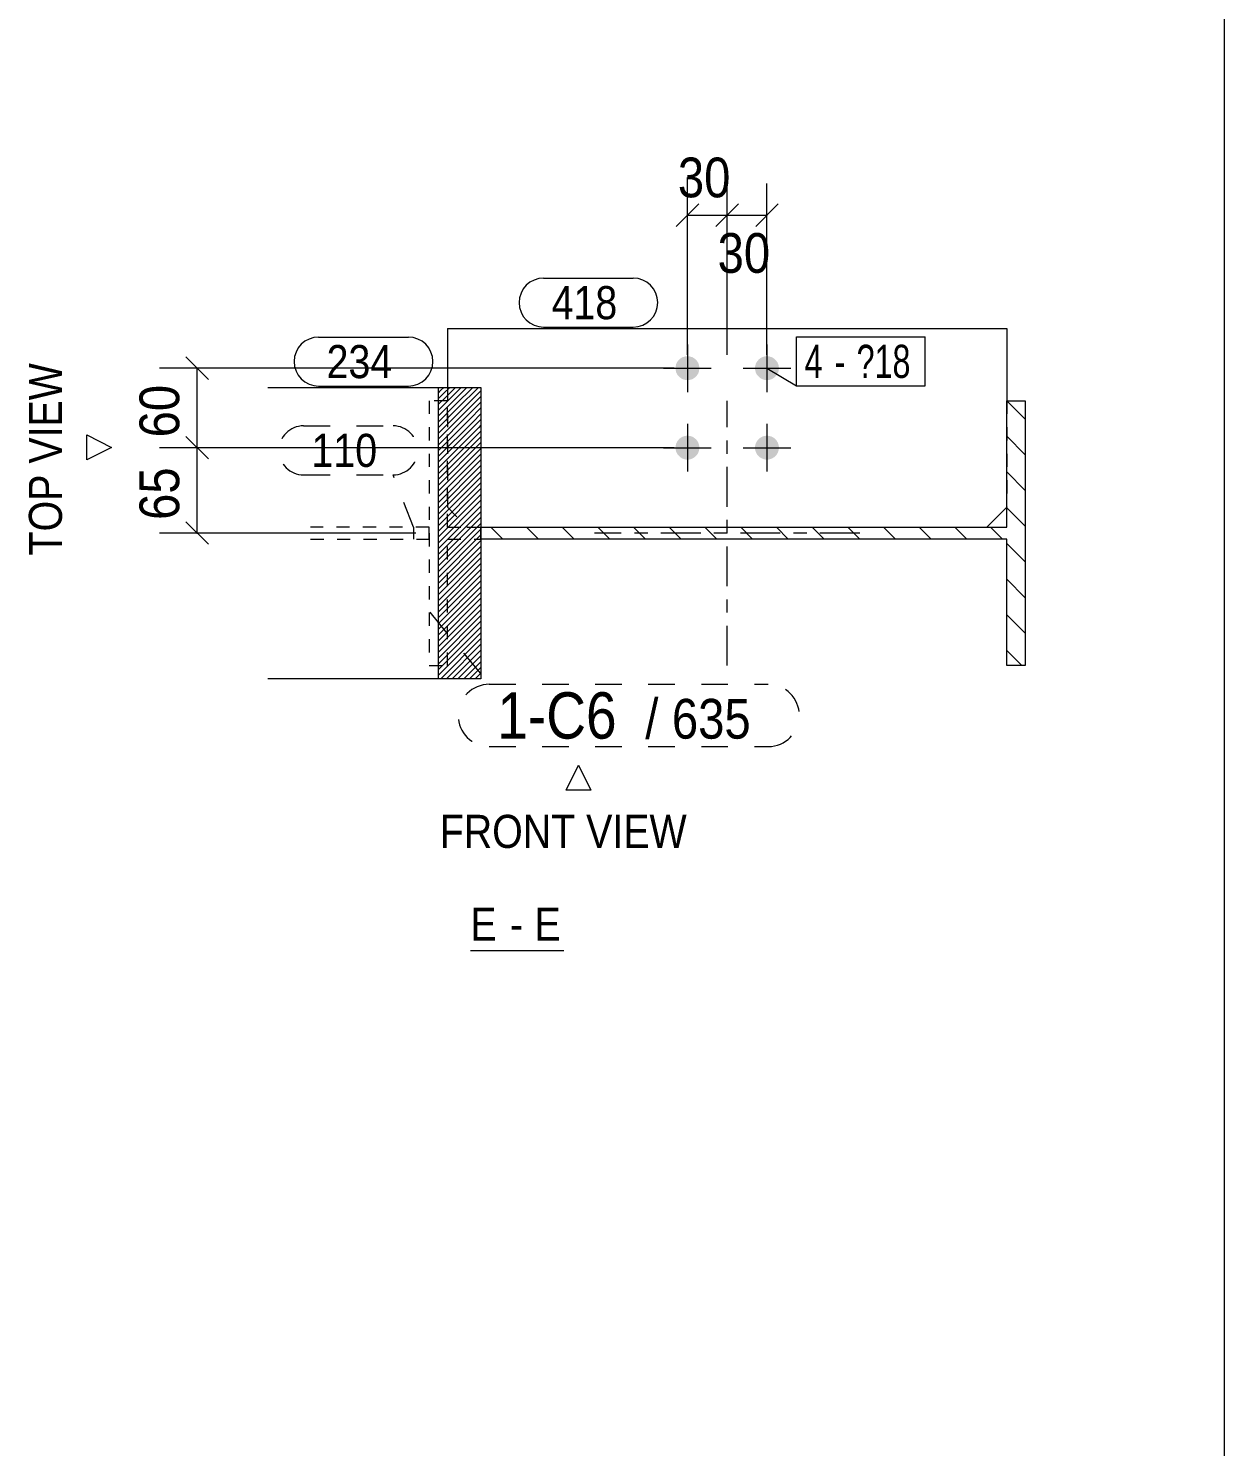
# Model space of a CAD drawing. Header units: millimetres. Extents: x 2 to 579, y 1 to 825.
# Drawn here: x 488.7 to 579, y 240 to 347.1 of the extents above; entities that cross this region are included whole.
import ezdxf

# ---------------------------------------------------------------- set-up
doc = ezdxf.new("R2010")
doc.units = ezdxf.units.MM
for name, pattern in [('XKITLINE00', [0]), ('XKITLINE01', [4, 1, -1, 1, -1]), ('XKITLINE02', [4, 2, -2]), ('XKITLINE03', [6, 3, -1, 1, -1])]:
    doc.linetypes.add(name, pattern=pattern)
for name, color, linetype, lineweight in [('Bolt', 3, 'Continuous', 0), ('BoltMark', 7, 'Continuous', 0), ('Dimensions', 7, 'Continuous', 0), ('DrawingSheet', 5, 'Continuous', 0), ('OtherObjectType', 7, 'Continuous', 0), ('Part', 2, 'Continuous', 0), ('PartMark', 7, 'Continuous', 0)]:
    doc.layers.add(name, color=color, linetype=linetype, lineweight=lineweight)
doc.styles.add('ARIAL', font='ARIAL.TTF')
doc.styles.add('ARIAL_NARROW', font='ARIALN.TTF')

# ---------------------------------------------------------------- blocks, each defined once
blk = doc.blocks.new('*A3')
at = {"layer": 'Part', "color": 7, "linetype": 'XKITLINE00', "lineweight": 0}
for p, q in [((563.96, 317.6), (562.56, 319)), ((563.96, 314.91), (562.56, 316.31)), ((563.96, 312.22), (562.56, 313.62)), ((563.96, 309.52), (562.56, 310.92)), ((524.52, 308.55), (523.62, 309.45)), ((527.21, 308.55), (526.31, 309.45)), ((529.91, 308.55), (529.01, 309.45)), ((532.6, 308.55), (531.7, 309.45)), ((535.3, 308.55), (534.4, 309.45)), ((537.99, 308.55), (537.09, 309.45)), ((540.68, 308.55), (539.78, 309.45)), ((543.38, 308.55), (542.48, 309.45)), ((546.07, 308.55), (545.17, 309.45)), ((548.77, 308.55), (547.87, 309.45)), ((551.46, 308.55), (550.56, 309.45)), ((554.15, 308.55), (553.25, 309.45)), ((556.85, 308.55), (555.95, 309.45)), ((559.54, 308.55), (558.64, 309.45)), ((562.24, 308.55), (561.34, 309.45)), ((563.96, 306.83), (562.56, 308.23)), ((563.96, 304.13), (562.56, 305.53)), ((563.96, 301.44), (562.56, 302.84)), ((563.7, 299), (562.56, 300.15))]:
    blk.add_line(p, q, dxfattribs=at)
blk = doc.blocks.new('*A4')
at = {"layer": 'Part', "color": 7, "linetype": 'XKITLINE00', "lineweight": 0}
for p, q in [((519.65, 320), (519.65, 320)), ((519.86, 319.79), (519.65, 319.57)), ((520.08, 319.57), (519.65, 319.13)), ((520.3, 319.35), (519.65, 318.7)), ((520.52, 319.13), (519.65, 318.26)), ((520.08, 320), (519.86, 319.79)), ((520.52, 320), (520.08, 319.57)), ((520.95, 320), (520.3, 319.35)), ((521.39, 320), (520.52, 319.13)), ((521.82, 320), (520.73, 318.92)), ((522.26, 320), (520.95, 318.7)), ((522.69, 320), (521.17, 318.48)), ((522.88, 319.75), (521.39, 318.26)), ((522.88, 319.32), (521.6, 318.05)), ((520.73, 318.92), (519.65, 317.83)), ((520.95, 318.7), (519.65, 317.39)), ((521.17, 318.48), (519.65, 316.96)), ((521.39, 318.26), (519.65, 316.52)), ((521.6, 318.05), (519.65, 316.09)), ((522.88, 318.88), (521.82, 317.83)), ((522.88, 318.45), (522.04, 317.61)), ((522.88, 318.01), (522.26, 317.39)), ((521.82, 317.83), (519.65, 315.65)), ((522.04, 317.61), (519.65, 315.22)), ((522.26, 317.39), (519.65, 314.78)), ((522.47, 317.18), (519.65, 314.35)), ((522.69, 316.96), (519.65, 313.91)), ((522.88, 317.58), (522.47, 317.18)), ((522.88, 317.14), (522.69, 316.96)), ((522.88, 316.71), (519.65, 313.48)), ((522.88, 316.27), (519.65, 313.04)), ((522.88, 315.84), (519.65, 312.61)), ((522.88, 315.4), (519.65, 312.17)), ((522.88, 314.97), (519.65, 311.74)), ((522.88, 314.53), (519.65, 311.3)), ((522.88, 314.1), (519.65, 310.87)), ((522.88, 313.66), (519.65, 310.43)), ((522.88, 313.23), (519.65, 310)), ((522.88, 312.79), (519.65, 309.56)), ((522.88, 312.36), (519.65, 309.12)), ((522.88, 311.92), (519.65, 308.69)), ((522.88, 311.48), (519.65, 308.25)), ((522.88, 311.05), (519.65, 307.82)), ((522.88, 310.61), (519.65, 307.38)), ((522.88, 310.18), (519.65, 306.95)), ((522.88, 309.74), (519.65, 306.51)), ((522.88, 309.31), (519.65, 306.08)), ((522.88, 308.87), (519.65, 305.64)), ((522.88, 308.44), (519.65, 305.21)), ((522.88, 308), (519.65, 304.77)), ((522.88, 307.57), (519.65, 304.34)), ((522.88, 307.13), (519.65, 303.9)), ((522.88, 306.7), (519.65, 303.47)), ((522.88, 306.26), (519.65, 303.03)), ((522.88, 305.83), (519.65, 302.6)), ((522.88, 305.39), (519.65, 302.16)), ((522.88, 304.96), (519.65, 301.73)), ((522.88, 304.52), (519.65, 301.29)), ((522.88, 304.09), (519.65, 300.86)), ((522.88, 303.65), (519.65, 300.42)), ((522.88, 303.22), (519.65, 299.99)), ((522.88, 302.78), (519.65, 299.55)), ((522.88, 302.35), (519.65, 299.12)), ((522.88, 301.91), (519.65, 298.68)), ((522.88, 301.48), (519.65, 298.25)), ((522.88, 301.04), (519.84, 298)), ((522.88, 300.61), (520.27, 298)), ((522.88, 300.17), (520.71, 298)), ((522.88, 299.74), (521.14, 298)), ((522.88, 299.3), (521.58, 298)), ((522.88, 298.87), (522.01, 298)), ((522.88, 298.43), (522.45, 298))]:
    blk.add_line(p, q, dxfattribs=at)
blk = doc.blocks.new('*A92')
at = {"layer": 'Bolt'}
for points in [[(539.36, 321.41), (539.36, 321.37), (539.35, 321.32), (539.34, 321.28), (539.34, 321.24), (539.32, 321.19), (539.31, 321.15), (539.29, 321.11), (539.28, 321.07), (539.26, 321.03), (539.23, 320.99), (539.21, 320.95), (539.19, 320.92), (539.16, 320.88), (539.13, 320.85), (539.1, 320.82), (539.07, 320.79), (539.03, 320.76), (539, 320.73), (538.96, 320.71), (538.92, 320.68), (538.89, 320.66), (538.85, 320.64), (538.81, 320.62), (538.77, 320.61), (538.72, 320.59), (538.68, 320.58), (538.64, 320.57), (538.59, 320.56), (538.55, 320.56), (538.51, 320.55), (538.46, 320.55), (538.42, 320.55), (538.37, 320.56), (538.33, 320.56), (538.29, 320.57), (538.24, 320.58), (538.2, 320.59), (538.16, 320.61), (538.12, 320.62), (538.08, 320.64), (538.04, 320.66), (538, 320.68), (537.96, 320.71), (537.93, 320.73), (537.89, 320.76), (537.86, 320.79), (537.83, 320.82), (537.8, 320.85), (537.77, 320.88), (537.74, 320.92), (537.71, 320.95), (537.69, 320.99), (537.67, 321.03), (537.65, 321.07), (537.63, 321.11), (537.61, 321.15), (537.6, 321.19), (537.59, 321.24), (537.58, 321.28), (537.57, 321.32), (537.57, 321.37), (537.56, 321.41), (537.56, 321.45), (537.56, 321.5), (537.57, 321.54), (537.57, 321.59), (537.58, 321.63), (537.59, 321.67), (537.6, 321.71), (537.61, 321.76), (537.63, 321.8), (537.65, 321.84), (537.67, 321.88), (537.69, 321.92), (537.71, 321.95), (537.74, 321.99), (537.77, 322.02), (537.8, 322.06), (537.83, 322.09), (537.86, 322.12), (537.89, 322.15), (537.93, 322.18), (537.96, 322.2), (538, 322.23), (538.04, 322.25), (538.08, 322.27), (538.12, 322.29), (538.16, 322.3), (538.2, 322.31), (538.24, 322.33), (538.29, 322.34), (538.33, 322.34), (538.37, 322.35), (538.42, 322.35), (538.46, 322.35), (538.51, 322.35), (538.55, 322.35), (538.59, 322.34), (538.64, 322.34), (538.68, 322.33), (538.72, 322.31), (538.77, 322.3), (538.81, 322.29), (538.85, 322.27), (538.89, 322.25), (538.92, 322.23), (538.96, 322.2), (539, 322.18), (539.03, 322.15), (539.07, 322.12), (539.1, 322.09), (539.13, 322.06), (539.16, 322.02), (539.19, 321.99), (539.21, 321.95), (539.23, 321.92), (539.26, 321.88), (539.28, 321.84), (539.29, 321.8), (539.31, 321.76), (539.32, 321.71), (539.34, 321.67), (539.34, 321.63), (539.35, 321.59), (539.36, 321.54), (539.36, 321.5), (539.36, 321.45)], [(545.36, 321.41), (545.36, 321.37), (545.35, 321.32), (545.34, 321.28), (545.34, 321.24), (545.32, 321.19), (545.31, 321.15), (545.29, 321.11), (545.28, 321.07), (545.26, 321.03), (545.23, 320.99), (545.21, 320.95), (545.19, 320.92), (545.16, 320.88), (545.13, 320.85), (545.1, 320.82), (545.07, 320.79), (545.03, 320.76), (545, 320.73), (544.96, 320.71), (544.92, 320.68), (544.89, 320.66), (544.85, 320.64), (544.81, 320.62), (544.77, 320.61), (544.72, 320.59), (544.68, 320.58), (544.64, 320.57), (544.59, 320.56), (544.55, 320.56), (544.51, 320.55), (544.46, 320.55), (544.42, 320.55), (544.37, 320.56), (544.33, 320.56), (544.29, 320.57), (544.24, 320.58), (544.2, 320.59), (544.16, 320.61), (544.12, 320.62), (544.08, 320.64), (544.04, 320.66), (544, 320.68), (543.96, 320.71), (543.93, 320.73), (543.89, 320.76), (543.86, 320.79), (543.83, 320.82), (543.8, 320.85), (543.77, 320.88), (543.74, 320.92), (543.71, 320.95), (543.69, 320.99), (543.67, 321.03), (543.65, 321.07), (543.63, 321.11), (543.61, 321.15), (543.6, 321.19), (543.59, 321.24), (543.58, 321.28), (543.57, 321.32), (543.57, 321.37), (543.56, 321.41), (543.56, 321.45), (543.56, 321.5), (543.57, 321.54), (543.57, 321.59), (543.58, 321.63), (543.59, 321.67), (543.6, 321.71), (543.61, 321.76), (543.63, 321.8), (543.65, 321.84), (543.67, 321.88), (543.69, 321.92), (543.71, 321.95), (543.74, 321.99), (543.77, 322.02), (543.8, 322.06), (543.83, 322.09), (543.86, 322.12), (543.89, 322.15), (543.93, 322.18), (543.96, 322.2), (544, 322.23), (544.04, 322.25), (544.08, 322.27), (544.12, 322.29), (544.16, 322.3), (544.2, 322.31), (544.24, 322.33), (544.29, 322.34), (544.33, 322.34), (544.37, 322.35), (544.42, 322.35), (544.46, 322.35), (544.51, 322.35), (544.55, 322.35), (544.59, 322.34), (544.64, 322.34), (544.68, 322.33), (544.72, 322.31), (544.77, 322.3), (544.81, 322.29), (544.85, 322.27), (544.89, 322.25), (544.92, 322.23), (544.96, 322.2), (545, 322.18), (545.03, 322.15), (545.07, 322.12), (545.1, 322.09), (545.13, 322.06), (545.16, 322.02), (545.19, 321.99), (545.21, 321.95), (545.23, 321.92), (545.26, 321.88), (545.28, 321.84), (545.29, 321.8), (545.31, 321.76), (545.32, 321.71), (545.34, 321.67), (545.34, 321.63), (545.35, 321.59), (545.36, 321.54), (545.36, 321.5), (545.36, 321.45)], [(539.36, 315.41), (539.36, 315.37), (539.35, 315.32), (539.34, 315.28), (539.34, 315.24), (539.32, 315.19), (539.31, 315.15), (539.29, 315.11), (539.28, 315.07), (539.26, 315.03), (539.23, 314.99), (539.21, 314.95), (539.19, 314.92), (539.16, 314.88), (539.13, 314.85), (539.1, 314.82), (539.07, 314.79), (539.03, 314.76), (539, 314.73), (538.96, 314.71), (538.92, 314.68), (538.89, 314.66), (538.85, 314.64), (538.81, 314.62), (538.77, 314.61), (538.72, 314.59), (538.68, 314.58), (538.64, 314.57), (538.59, 314.56), (538.55, 314.56), (538.51, 314.55), (538.46, 314.55), (538.42, 314.55), (538.37, 314.56), (538.33, 314.56), (538.29, 314.57), (538.24, 314.58), (538.2, 314.59), (538.16, 314.61), (538.12, 314.62), (538.08, 314.64), (538.04, 314.66), (538, 314.68), (537.96, 314.71), (537.93, 314.73), (537.89, 314.76), (537.86, 314.79), (537.83, 314.82), (537.8, 314.85), (537.77, 314.88), (537.74, 314.92), (537.71, 314.95), (537.69, 314.99), (537.67, 315.03), (537.65, 315.07), (537.63, 315.11), (537.61, 315.15), (537.6, 315.19), (537.59, 315.24), (537.58, 315.28), (537.57, 315.32), (537.57, 315.37), (537.56, 315.41), (537.56, 315.45), (537.56, 315.5), (537.57, 315.54), (537.57, 315.59), (537.58, 315.63), (537.59, 315.67), (537.6, 315.71), (537.61, 315.76), (537.63, 315.8), (537.65, 315.84), (537.67, 315.88), (537.69, 315.92), (537.71, 315.95), (537.74, 315.99), (537.77, 316.02), (537.8, 316.06), (537.83, 316.09), (537.86, 316.12), (537.89, 316.15), (537.93, 316.18), (537.96, 316.2), (538, 316.23), (538.04, 316.25), (538.08, 316.27), (538.12, 316.29), (538.16, 316.3), (538.2, 316.31), (538.24, 316.33), (538.29, 316.34), (538.33, 316.34), (538.37, 316.35), (538.42, 316.35), (538.46, 316.35), (538.51, 316.35), (538.55, 316.35), (538.59, 316.34), (538.64, 316.34), (538.68, 316.33), (538.72, 316.31), (538.77, 316.3), (538.81, 316.29), (538.85, 316.27), (538.89, 316.25), (538.92, 316.23), (538.96, 316.2), (539, 316.18), (539.03, 316.15), (539.07, 316.12), (539.1, 316.09), (539.13, 316.06), (539.16, 316.02), (539.19, 315.99), (539.21, 315.95), (539.23, 315.92), (539.26, 315.88), (539.28, 315.84), (539.29, 315.8), (539.31, 315.76), (539.32, 315.71), (539.34, 315.67), (539.34, 315.63), (539.35, 315.59), (539.36, 315.54), (539.36, 315.5), (539.36, 315.45)], [(545.36, 315.41), (545.36, 315.37), (545.35, 315.32), (545.34, 315.28), (545.34, 315.24), (545.32, 315.19), (545.31, 315.15), (545.29, 315.11), (545.28, 315.07), (545.26, 315.03), (545.23, 314.99), (545.21, 314.95), (545.19, 314.92), (545.16, 314.88), (545.13, 314.85), (545.1, 314.82), (545.07, 314.79), (545.03, 314.76), (545, 314.73), (544.96, 314.71), (544.92, 314.68), (544.89, 314.66), (544.85, 314.64), (544.81, 314.62), (544.77, 314.61), (544.72, 314.59), (544.68, 314.58), (544.64, 314.57), (544.59, 314.56), (544.55, 314.56), (544.51, 314.55), (544.46, 314.55), (544.42, 314.55), (544.37, 314.56), (544.33, 314.56), (544.29, 314.57), (544.24, 314.58), (544.2, 314.59), (544.16, 314.61), (544.12, 314.62), (544.08, 314.64), (544.04, 314.66), (544, 314.68), (543.96, 314.71), (543.93, 314.73), (543.89, 314.76), (543.86, 314.79), (543.83, 314.82), (543.8, 314.85), (543.77, 314.88), (543.74, 314.92), (543.71, 314.95), (543.69, 314.99), (543.67, 315.03), (543.65, 315.07), (543.63, 315.11), (543.61, 315.15), (543.6, 315.19), (543.59, 315.24), (543.58, 315.28), (543.57, 315.32), (543.57, 315.37), (543.56, 315.41), (543.56, 315.45), (543.56, 315.5), (543.57, 315.54), (543.57, 315.59), (543.58, 315.63), (543.59, 315.67), (543.6, 315.71), (543.61, 315.76), (543.63, 315.8), (543.65, 315.84), (543.67, 315.88), (543.69, 315.92), (543.71, 315.95), (543.74, 315.99), (543.77, 316.02), (543.8, 316.06), (543.83, 316.09), (543.86, 316.12), (543.89, 316.15), (543.93, 316.18), (543.96, 316.2), (544, 316.23), (544.04, 316.25), (544.08, 316.27), (544.12, 316.29), (544.16, 316.3), (544.2, 316.31), (544.24, 316.33), (544.29, 316.34), (544.33, 316.34), (544.37, 316.35), (544.42, 316.35), (544.46, 316.35), (544.51, 316.35), (544.55, 316.35), (544.59, 316.34), (544.64, 316.34), (544.68, 316.33), (544.72, 316.31), (544.77, 316.3), (544.81, 316.29), (544.85, 316.27), (544.89, 316.25), (544.92, 316.23), (544.96, 316.2), (545, 316.18), (545.03, 316.15), (545.07, 316.12), (545.1, 316.09), (545.13, 316.06), (545.16, 316.02), (545.19, 315.99), (545.21, 315.95), (545.23, 315.92), (545.26, 315.88), (545.28, 315.84), (545.29, 315.8), (545.31, 315.76), (545.32, 315.71), (545.34, 315.67), (545.34, 315.63), (545.35, 315.59), (545.36, 315.54), (545.36, 315.5), (545.36, 315.45)]]:
    blk.add_hatch(color=3, dxfattribs=at).paths.add_polyline_path(points, flags=17)
at = {"layer": 'Bolt', "color": 3, "linetype": 'XKITLINE00', "lineweight": 0}
for p, q in [((538.46, 323.25), (538.46, 319.65)), ((544.46, 323.25), (544.46, 319.65)), ((536.66, 321.45), (540.26, 321.45)), ((542.66, 321.45), (546.26, 321.45)), ((538.46, 317.25), (538.46, 313.65)), ((544.46, 317.25), (544.46, 313.65)), ((536.66, 315.45), (540.26, 315.45)), ((542.66, 315.45), (546.26, 315.45))]:
    blk.add_line(p, q, dxfattribs=at)
blk = doc.blocks.new('*A93')
at = {"layer": 'Part', "color": 7, "linetype": 'XKITLINE01', "lineweight": 0}
for p, q in [((520.36, 319), (518.96, 319)), ((518.96, 319), (518.96, 299)), ((520.36, 309.45), (520.36, 319)), ((520.36, 309.45), (522.88, 309.45)), ((520.36, 299), (520.36, 308.55)), ((520.36, 308.55), (522.88, 308.55)), ((518.96, 299), (520.36, 299))]:
    blk.add_line(p, q, dxfattribs=at)
at = {"layer": 'Part', "color": 7, "linetype": 'XKITLINE03', "lineweight": 0}
for p, q in [((541.46, 299), (541.46, 319)), ((551.46, 309), (531.46, 309))]:
    blk.add_line(p, q, dxfattribs=at)
at = {"layer": 'Part', "color": 2, "linetype": 'XKITLINE00', "lineweight": 0}
for p, q in [((562.56, 309.45), (562.56, 319)), ((562.56, 319), (563.96, 319)), ((563.96, 319), (563.96, 299)), ((522.88, 309.45), (562.56, 309.45)), ((522.88, 308.55), (522.88, 309.45)), ((562.56, 308.55), (522.88, 308.55)), ((562.56, 299), (562.56, 308.55)), ((563.96, 299), (562.56, 299))]:
    blk.add_line(p, q, dxfattribs=at)
blk = doc.blocks.new('*A94')
at = {"layer": 'Part', "color": 2, "linetype": 'XKITLINE00', "lineweight": 0}
for p, q in [((506.79, 320), (522.88, 320)), ((519.65, 320), (519.65, 298)), ((522.88, 320), (522.88, 298)), ((522.88, 298), (506.79, 298))]:
    blk.add_line(p, q, dxfattribs=at)
blk = doc.blocks.new('*A95')
at = {"layer": 'Part', "color": 7, "linetype": 'XKITLINE01', "lineweight": 0}
for p, q in [((518.97, 309.45), (510.02, 309.45)), ((517.8, 309.45), (517.8, 308.55)), ((518.96, 308.55), (518.97, 309.45)), ((510.02, 308.55), (518.96, 308.55))]:
    blk.add_line(p, q, dxfattribs=at)
blk = doc.blocks.new('*A96')
at = {"layer": 'Part', "color": 2, "linetype": 'XKITLINE00', "lineweight": 0}
for p, q in [((520.36, 324.45), (520.36, 320)), ((520.36, 324.45), (562.56, 324.45)), ((562.56, 324.45), (562.56, 319)), ((562.56, 310.95), (561.06, 309.45))]:
    blk.add_line(p, q, dxfattribs=at)
at = {"layer": 'Part', "color": 7, "linetype": 'XKITLINE01', "lineweight": 0}
for p, q in [((520.36, 320), (520.36, 310.95)), ((562.56, 319), (562.56, 310.95)), ((520.36, 310.95), (521.86, 309.45)), ((521.86, 309.45), (561.06, 309.45))]:
    blk.add_line(p, q, dxfattribs=at)
blk = doc.blocks.new('*A127')
at = {"layer": 'DrawingSheet', "color": 5, "linetype": 'XKITLINE00', "lineweight": 0}
blk.add_line((579, 5), (579, 825), dxfattribs=at)
blk = doc.blocks.new('*A258')
at = {"layer": 'Dimensions', "color": 7, "linetype": 'XKITLINE00', "lineweight": 0}
for p, q in [((538.46, 322.45), (538.46, 335.85)), ((541.46, 322.45), (541.46, 335.85)), ((539.31, 333.85), (537.61, 332.16)), ((538.46, 333), (541.46, 333)), ((542.31, 333.85), (540.61, 332.16))]:
    blk.add_line(p, q, dxfattribs=at)
at = {"layer": 'Dimensions', "color": 3}
for p in [(538.46, 333), (541.46, 333)]:
    blk.add_point(p, dxfattribs=at)
at = {"layer": 'Dimensions', "color": 3, "style": 'ARIAL', "width": 0.85}
blk.add_text('30', height=3, dxfattribs=at).set_placement((537.74, 334.35))
blk = doc.blocks.new('*A259')
at = {"layer": 'Dimensions', "color": 7, "linetype": 'XKITLINE00', "lineweight": 0}
for p, q in [((541.46, 322.45), (541.46, 335.4)), ((544.46, 322.45), (544.46, 335.4)), ((542.31, 333.85), (540.61, 332.16)), ((541.46, 333), (544.46, 333)), ((545.31, 333.85), (543.61, 332.16))]:
    blk.add_line(p, q, dxfattribs=at)
at = {"layer": 'Dimensions', "color": 3}
for p in [(541.46, 333), (544.46, 333)]:
    blk.add_point(p, dxfattribs=at)
at = {"layer": 'Dimensions', "color": 3, "style": 'ARIAL', "width": 0.85}
blk.add_text('30', height=3, dxfattribs=at).set_placement((540.74, 328.65))
blk = doc.blocks.new('*A260')
at = {"layer": 'Dimensions', "color": 7, "linetype": 'XKITLINE00', "lineweight": 0}
for p, q in [((500.61, 316.3), (502.31, 314.61)), ((537.46, 315.45), (498.61, 315.45)), ((501.46, 309), (501.46, 315.45)), ((500.61, 309.85), (502.31, 308.16)), ((517.96, 309), (498.61, 309))]:
    blk.add_line(p, q, dxfattribs=at)
at = {"layer": 'Dimensions', "color": 3}
for p in [(501.46, 315.45), (501.46, 309)]:
    blk.add_point(p, dxfattribs=at)
at = {"layer": 'Dimensions', "color": 3, "style": 'ARIAL', "width": 0.85}
blk.add_text('65', height=3, rotation=90.0002, dxfattribs=at).set_placement((500.11, 310))
blk = doc.blocks.new('*A261')
at = {"layer": 'Dimensions', "color": 7, "linetype": 'XKITLINE00', "lineweight": 0}
for p, q in [((500.61, 322.3), (502.31, 320.61)), ((537.46, 321.45), (498.61, 321.45)), ((501.46, 315.45), (501.46, 321.45)), ((500.61, 316.3), (502.31, 314.61)), ((537.46, 315.45), (498.61, 315.45))]:
    blk.add_line(p, q, dxfattribs=at)
at = {"layer": 'Dimensions', "color": 3}
for p in [(501.46, 321.45), (501.46, 315.45)]:
    blk.add_point(p, dxfattribs=at)
at = {"layer": 'Dimensions', "color": 3, "style": 'ARIAL', "width": 0.85}
blk.add_text('60', height=3, rotation=90.0002, dxfattribs=at).set_placement((500.11, 316.23))
blk = doc.blocks.new('*A262')
at = {"layer": 'BoltMark', "color": 7, "linetype": 'XKITLINE00', "lineweight": 0}
for p, q in [((546.7, 323.82), (556.39, 323.82)), ((546.7, 320.12), (546.7, 323.82)), ((556.39, 320.12), (556.39, 323.82)), ((544.46, 321.45), (546.7, 320.12)), ((546.7, 320.12), (556.39, 320.12))]:
    blk.add_line(p, q, dxfattribs=at)
at = {"layer": 'BoltMark', "color": 3, "style": 'ARIAL_NARROW', "width": 0.85}
for s, p in [('4', (547.3, 320.72)), ('?18', (551.23, 320.72)), ('-', (549.57, 320.72))]:
    blk.add_text(s, height=2.5, dxfattribs=at).set_placement(p)
blk = doc.blocks.new('*A263')
at = {"layer": 'PartMark', "color": 7, "linetype": 'XKITLINE00', "lineweight": 0}
for p, q in [((527.61, 328.25), (534.37, 328.25)), ((527.61, 324.55), (534.37, 324.55))]:
    blk.add_line(p, q, dxfattribs=at)
for centre, start, end in [((527.61, 326.4), 90, 270), ((534.37, 326.4), 270, 90)]:
    blk.add_arc(centre, 1.85, start, end, dxfattribs=at)
at = {"layer": 'PartMark', "color": 3, "style": 'ARIAL', "width": 0.85}
blk.add_text('418', height=2.5, dxfattribs=at).set_placement((528.21, 325.15))
blk = doc.blocks.new('*A264')
at = {"layer": 'PartMark', "color": 7, "linetype": 'XKITLINE02', "lineweight": 0}
for p, q in [((509.49, 317.1), (516.25, 317.1)), ((509.49, 313.4), (516.25, 313.4)), ((517.8, 309.45), (516.25, 313.4))]:
    blk.add_line(p, q, dxfattribs=at)
for centre, start, end in [((509.49, 315.25), 90, 270), ((516.25, 315.25), 270, 90)]:
    blk.add_arc(centre, 1.85, start, end, dxfattribs=at)
at = {"layer": 'PartMark', "color": 3, "style": 'ARIAL', "width": 0.85}
blk.add_text('110', height=2.5, dxfattribs=at).set_placement((510.09, 314))
blk = doc.blocks.new('*A265')
at = {"layer": 'PartMark', "color": 7, "linetype": 'XKITLINE00', "lineweight": 0}
for p, q in [((510.63, 323.8), (517.4, 323.8)), ((510.63, 320.1), (517.4, 320.1))]:
    blk.add_line(p, q, dxfattribs=at)
for centre, start, end in [((510.63, 321.95), 90, 270), ((517.4, 321.95), 270, 90)]:
    blk.add_arc(centre, 1.85, start, end, dxfattribs=at)
at = {"layer": 'PartMark', "color": 3, "style": 'ARIAL', "width": 0.85}
blk.add_text('234', height=2.5, dxfattribs=at).set_placement((511.23, 320.7))
blk = doc.blocks.new('*A266')
at = {"layer": 'PartMark', "color": 7, "linetype": 'XKITLINE02', "lineweight": 0}
for p, q in [((519.01, 303.03), (523.51, 297.59)), ((523.51, 297.59), (544.56, 297.59)), ((523.51, 292.89), (544.56, 292.89))]:
    blk.add_line(p, q, dxfattribs=at)
for centre, start, end in [((523.51, 295.24), 90, 270), ((544.56, 295.24), 270, 90)]:
    blk.add_arc(centre, 2.35, start, end, dxfattribs=at)
at = {"layer": 'PartMark', "color": 1, "style": 'ARIAL', "width": 0.85}
blk.add_text('1-C6', height=3.5, dxfattribs=at).set_placement((524.11, 293.49))
at = {"layer": 'PartMark', "color": 3, "style": 'ARIAL', "width": 0.85}
for s, p in [('/', (535.28, 293.49)), ('635', (537.29, 293.49))]:
    blk.add_text(s, height=3, dxfattribs=at).set_placement(p)
blk = doc.blocks.new('*A267')
at = {"layer": 'OtherObjectType', "color": 7, "linetype": 'XKITLINE00', "lineweight": 0}
for p, q in [((493.14, 314.53), (493.14, 316.41)), ((493.14, 316.41), (495.01, 315.47)), ((495.01, 315.47), (493.14, 314.53)), ((495.01, 315.47), (495.01, 315.47)), ((529.3, 289.61), (530.24, 291.49)), ((530.24, 291.49), (531.17, 289.61)), ((530.24, 291.49), (530.24, 291.49)), ((531.17, 289.61), (529.3, 289.61)), ((522.08, 277.49), (529.14, 277.49))]:
    blk.add_line(p, q, dxfattribs=at)
at = {"layer": 'OtherObjectType', "color": 7, "style": 'ARIAL', "width": 0.85}
blk.add_text('TOP VIEW', height=2.5, rotation=90, dxfattribs=at).set_placement((491.26, 307.32))
for s, p in [('FRONT VIEW', (519.77, 285.24)), ('E', (522.08, 278.24)), ('E', (526.92, 278.24)), ('-', (525.06, 278.24))]:
    blk.add_text(s, height=2.5, dxfattribs=at).set_placement(p)

msp = doc.modelspace()

# ---------------------------------------------------------------- block references
at = {"lineweight": 0}
for name in ['*A127', '*A258', '*A259', '*A263', '*A96', '*A265', '*A262', '*A261', '*A92', '*A94', '*A4', '*A93', '*A3', '*A264', '*A260', '*A95', '*A266']:
    msp.add_blockref(name, (0, 0), dxfattribs=at)
at = {"layer": 'OtherObjectType', "lineweight": 0}
msp.add_blockref('*A267', (0, 0), dxfattribs=at)

doc.saveas('drawing.dxf')
